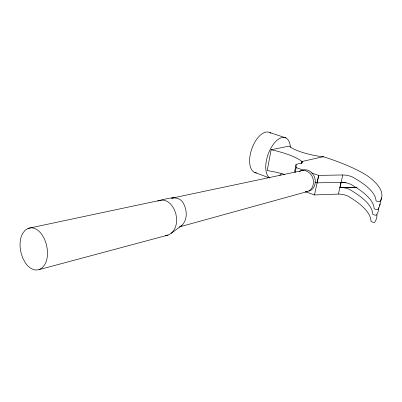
<?xml version="1.0" encoding="UTF-8"?>
<svg xmlns="http://www.w3.org/2000/svg" width="402" height="402" viewBox="0 0 402 402"><rect width="100%" height="100%" fill="white"/><g stroke="black" fill="none" stroke-linecap="round" stroke-linejoin="round"><path stroke-width="0.6" d="M323.69 156.87L320.203 156.423A28.05 6.563 11.3 0 1 289.174 146.112L271.134 149.735L267.189 170.579A40.763 9.809 7.3 0 1 284.48 174.393M294.55 171.95L296.018 164.654L298.721 163.619A8.99 2.281 11.1 0 0 301.917 161.554L302.822 161.815L302.415 161.911M295.179 172.538L296.173 167.619L296.018 164.654M301.46 163.333L301.827 161.544L323.243 156.7A109.254 29.823 10.9 0 1 366.795 175.388A133.846 36.763 10.3 0 1 379.684 201.734A2.151 0.593 13 0 1 377.372 201.422A2.151 0.593 13 0 1 375.976 200.558A112.113 31.678 10.7 0 0 357.579 180.021L354.001 177.83A7.593 1.965 12.2 0 0 342.765 174.96L318.716 175.403L311.575 172.94M301.55 163.343L301.982 161.574L300.987 160.79A41.014 10.573 10.5 0 0 271.134 149.735M305.676 191.769L314.475 194.94L318.685 175.393L317.128 182.88L314.741 182.041M314.475 194.94L338.419 194.081L341.047 182.272L345.906 182.332M342.765 174.96L339.997 187.417L357.061 187.553L339.901 187.407L342.172 187.508A7.553 2.07 12.3 0 1 351.067 190.307L354.604 192.573A111.454 33.326 10.7 0 1 372.669 213.954A2.136 0.623 13.2 0 0 374.046 214.844A2.136 0.623 13.2 0 0 376.347 215.145A133.062 38.682 10.3 0 0 378.639 207.633M379.729 205.512L381.604 197.754M181.815 225.472C187.247 220.236 187.221 211.492 184.222 205C179.639 193.704 167.624 198.809 158.684 200.643L27.999 228.386L24.974 230.386L22.557 233.627A22.512 14.276 76.1 0 0 20.211 248.22L21.216 253.632L23.055 258.727L25.602 263.184A20.02 12.678 76.1 0 0 35.713 270.038L39.165 269.611L168.066 235.075L171.101 233.411L181.815 225.472L179.357 226.939L307.223 191.608M171.101 233.411L173.629 230.673A18.768 13.789 76.4 0 0 176.584 218.105L175.78 213.437L174.121 209.08L171.724 205.332A16.748 12.321 76.4 0 0 162.006 200.04L158.684 200.643L157.69 201.231M39.165 269.611L42.265 267.762L44.793 264.616A22.462 14.216 76.2 0 0 47.376 249.788L46.351 244.205L44.441 238.949L41.783 234.406A20.05 12.713 76.2 0 0 31.431 227.778L27.999 228.386M303.299 170.383L171.669 198.196L174.373 197.633M165.287 235.471L168.066 235.075M317.032 182.87L341.047 182.272M345.961 182.337L341.137 182.282A7.568 2.025 12.3 0 1 352.333 185.166L355.886 187.402A111.721 32.647 10.7 0 1 374.091 208.432A2.141 0.613 13.1 0 0 375.478 209.311A2.141 0.613 13.1 0 0 377.785 209.618A133.394 37.894 10.3 0 0 380.006 203.904M269.893 132.575L285.983 137.956M296.173 167.619L303.872 170.277M254.803 172.513L269.496 177.955M338.419 194.081A7.527 2.126 12.4 0 1 349.549 196.995L353.062 199.302A111.103 34.2 10.7 0 1 370.951 221.125A2.131 0.643 13.3 0 0 372.322 222.035A2.131 0.643 13.3 0 0 374.619 222.331A132.67 39.708 10.3 0 0 376.955 214.618M269.677 177.865A21.638 10.653 -70.5 0 1 272.591 145.398A21.638 10.653 -70.5 0 1 290.4 147.217M281.299 173.729A21.638 10.653 -70.5 0 1 279.742 175.337M256.476 172.905A21.371 10.909 -70.6 0 1 251.959 148.433A21.371 10.909 -70.6 0 1 270.868 133.203M302.636 170.106A10.975 9.281 73.4 0 1 314.766 177.89A10.975 9.281 73.4 0 1 308.987 191.121M299.264 171.483A10.899 9.201 73.4 0 1 312.947 178.478A10.899 9.201 73.4 0 1 305.44 191.915"/></g></svg>
